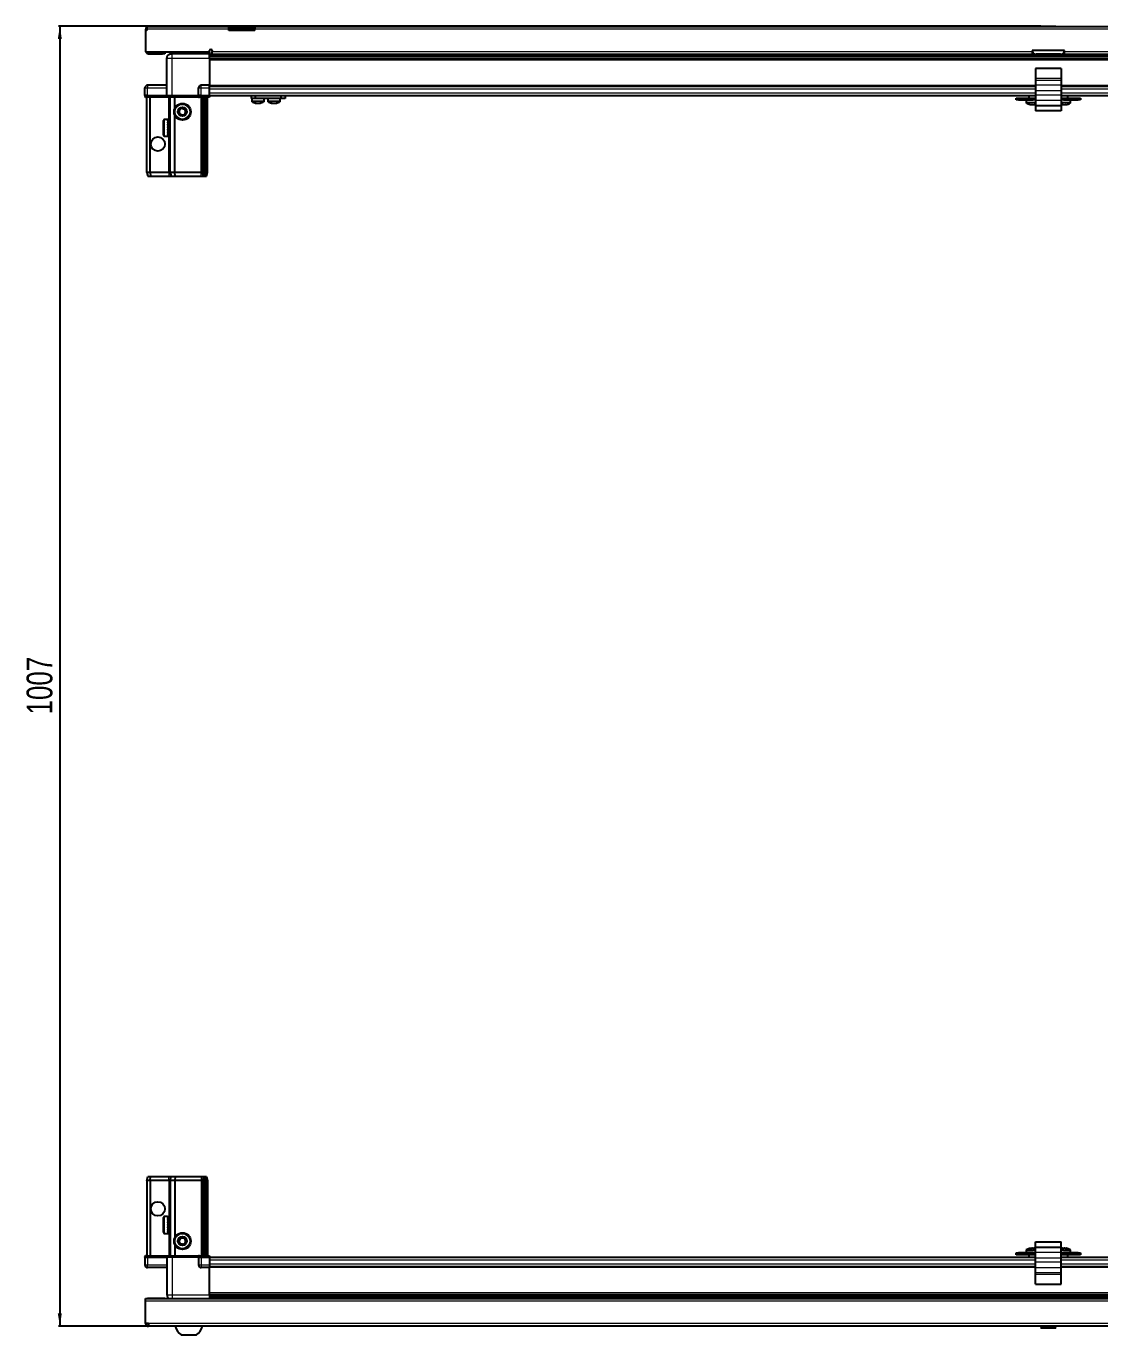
# Model space of a CAD drawing. Header units: millimetres. Extents: x 1219 to 5599, y -644 to 1917.
# Drawn here: x 1283 to 2115, y -644 to 369 of the extents above; entities that cross this region are included whole.
import ezdxf

# ---------------------------------------------------------------- set-up
doc = ezdxf.new("R2010")
doc.units = ezdxf.units.MM
doc.layers.add('FORMAT', color=7, linetype='Continuous')
doc.styles.add('SLDTEXTSTYLE0', font='TXT', dxfattribs={"width": 0.75})
doc.dimstyles.new('SLDDIMSTYLE0', dxfattribs={"dimtxt": 20, "dimasz": 10, "dimexe": 0, "dimexo": 0.0625, "dimgap": 5, "dimtad": 2, "dimdec": 1, "dimrnd": 1e-09, "dimzin": 12, "dimdsep": 46, "dimtxsty": 'SLDTEXTSTYLE0', "dimsah": 1, "dimcen": 0.09, "dimadec": 0, "dimazin": 3, "dimtfac": 1, "dimtofl": 0, "dimtmove": 0, "dimatfit": 3, "dimfxl": 0, "dimfrac": 2, "dimtolj": 1, "dimtzin": 12, "dimarcsym": 0})

# ---------------------------------------------------------------- blocks, each defined once
blk = doc.blocks.new('_D_10')
at = {"layer": 'FORMAT'}
for p, q in [((2068.9, 369.4), (1307.7, 369.4)), ((1308.7, 369.4), (1308.7, -637.6)), ((1377.2, -637.6), (1307.7, -637.6))]:
    blk.add_line(p, q, dxfattribs=at)
for points in [[(1308.7, 369.4), (1307.1, 359.4), (1310.2, 359.4)], [(1308.7, -637.6), (1310.2, -627.6), (1307.1, -627.6)]]:
    blk.add_solid(points, dxfattribs=at)
at = {"layer": 'FORMAT', "insert": (1282.9, -163.7), "char_height": 20, "attachment_point": 1, "rotation": 90, "style": 'SLDTEXTSTYLE0'}
blk.add_mtext('1007', dxfattribs=at)

msp = doc.modelspace()

# ---------------------------------------------------------------- linework, layer by layer
at = {"color": 7, "linetype": 'Continuous', "lineweight": 25}
for p, q in [((1376.16, 366.96), (1375.16, 366.96)), ((1375.16, 366.96), (1375.16, 366.06)), ((1375.16, 366.06), (1375.16, 349.56)), ((1376.16, 366.06), (1375.16, 366.06)), ((1376.16, 366.96), (1376.16, 366.06)), ((1376.76, 369.06), (1439.66, 369.06)), ((1400.02, 369.36), (1400.02, 369.06)), ((1400.02, 369.36), (1411.59, 369.36)), ((1411.59, 369.06), (1411.59, 369.36)), ((1439.66, 366.96), (1439.66, 369.06)), ((1439.66, 369.06), (1449.66, 369.06)), ((1449.66, 367.56), (1439.66, 367.56)), ((1439.66, 366.06), (1439.66, 366.96)), ((1459.66, 366.06), (1439.66, 366.06)), ((1449.66, 369.06), (1459.66, 369.06)), ((1459.66, 367.56), (1449.66, 367.56)), ((1459.66, 369.06), (1459.66, 366.96)), ((1459.66, 369.06), (2689.66, 369.06)), ((1459.66, 366.06), (1459.66, 366.96)), ((2068.87, 369.36), (2068.87, 369.06)), ((2068.87, 369.36), (2080.44, 369.36)), ((2080.44, 369.06), (2080.44, 369.36)), ((1375.16, 349.56), (1424.66, 349.56)), ((1377.26, 348.06), (1388.16, 348.06)), ((1390.16, 348.06), (1388.16, 348.06)), ((1390.16, 349.56), (1390.16, 348.06)), ((1395.41, 349.56), (1395.41, 348.06)), ((1424.66, 348.06), (1395.66, 348.06)), ((1421.91, 348.06), (1421.91, 349.56)), ((1424.66, 349.56), (1424.66, 350.41)), ((1424.66, 349.56), (1424.66, 348.06)), ((1424.66, 347.41), (1448.53, 347.41)), ((2724.66, 345.61), (1424.66, 345.61)), ((2724.66, 345.58), (1424.66, 345.58)), ((1426.66, 350.41), (1426.66, 349.66)), ((1426.66, 347.56), (1426.66, 349.66)), ((1426.66, 347.56), (2062.16, 347.56)), ((1443.16, 347.56), (1443.16, 347.41)), ((1443.32, 347.56), (1443.32, 347.41)), ((1443.53, 347.56), (1443.53, 347.41)), ((1444.08, 347.56), (1444.08, 347.41)), ((1444.49, 347.56), (1444.49, 347.41)), ((1445.38, 347.56), (1445.38, 347.41)), ((1445.96, 347.56), (1445.96, 347.41)), ((1447.1, 347.56), (1447.1, 347.41)), ((1447.8, 347.56), (1447.8, 347.41)), ((1448.53, 347.41), (1449.07, 347.41)), ((1449.07, 347.56), (1449.07, 347.41)), ((1449.07, 347.41), (1449.08, 347.41)), ((1449.08, 347.41), (1449.81, 347.41)), ((1449.26, 347.56), (1449.26, 347.41)), ((1449.76, 347.56), (1449.76, 347.41)), ((1449.81, 347.56), (1449.81, 347.41)), ((1449.81, 347.41), (1450.78, 347.41)), ((1449.81, 347.41), (1449.81, 347.41)), ((1450.78, 347.41), (2698.53, 347.41)), ((1451.1, 347.56), (1451.1, 347.41)), ((1451.12, 347.56), (1451.12, 347.41)), ((1451.81, 347.56), (1451.81, 347.41)), ((1452.99, 347.56), (1452.99, 347.41)), ((1453.6, 347.56), (1453.6, 347.41)), ((1454.55, 347.56), (1454.55, 347.41)), ((1455.01, 347.56), (1455.01, 347.41)), ((1455.63, 347.56), (1455.63, 347.41)), ((1455.89, 347.56), (1455.89, 347.41)), ((1456.13, 347.56), (1456.13, 347.41)), ((1456.16, 347.56), (1456.16, 347.41)), ((2087.16, 350.56), (2062.16, 350.56)), ((2062.16, 350.56), (2062.16, 349.66)), ((2062.16, 349.66), (2062.16, 347.56)), ((2084.16, 347.56), (2065.16, 347.56)), ((2087.16, 349.66), (2087.16, 350.56)), ((2087.16, 347.56), (2087.16, 349.66)), ((2087.16, 347.56), (2722.66, 347.56)), ((1391.66, 315.56), (1391.66, 344.56)), ((1424.66, 344.56), (1424.66, 323.56)), ((2084.66, 336.51), (2064.66, 336.51)), ((2064.66, 336.51), (2064.66, 328.78)), ((2084.66, 336.51), (2084.66, 328.78)), ((2064.66, 328.78), (2064.66, 327.34)), ((2064.66, 327.34), (2064.66, 323.57)), ((2084.66, 328.78), (2084.66, 327.34)), ((2084.66, 327.34), (2084.66, 323.57)), ((1374.66, 315.56), (1374.66, 321.56)), ((1374.66, 315.56), (1374.66, 315.22)), ((1374.66, 315.56), (1374.66, 315.56)), ((1374.66, 315.56), (1374.66, 315.22)), ((1376.66, 315.56), (1374.66, 315.56)), ((1374.66, 315.22), (1375.16, 314.36)), ((1374.66, 315.22), (1375.16, 314.36)), ((1375.16, 314.36), (1376.66, 314.36)), ((1376.16, 256.06), (1376.16, 314.36)), ((1391.66, 323.56), (1376.66, 323.56)), ((1376.66, 315.56), (1391.46, 315.56)), ((1391.46, 314.36), (1376.66, 314.36)), ((1378.66, 256.06), (1378.66, 314.36)), ((1391.46, 315.56), (1391.66, 315.56)), ((1391.66, 314.36), (1391.46, 314.36)), ((1391.66, 315.56), (1391.66, 314.36)), ((1391.66, 315.56), (1395.66, 315.56)), ((1395.66, 314.36), (1391.66, 314.36)), ((1394.16, 256.06), (1394.16, 314.36)), ((1395.66, 315.56), (1415.96, 315.56)), ((1415.96, 314.36), (1395.66, 314.36)), ((1397.66, 305.56), (1397.66, 314.36)), ((1415.96, 315.56), (1416.16, 315.56)), ((1416.16, 314.36), (1415.96, 314.36)), ((1416.16, 315.56), (1416.16, 321.56)), ((1416.16, 315.56), (1416.16, 314.36)), ((1418.16, 315.56), (1416.16, 315.56)), ((1416.16, 315.56), (1418.16, 315.56)), ((1416.16, 314.36), (1416.83, 314.36)), ((1424.66, 314.36), (1416.83, 314.36)), ((1424.66, 323.56), (1418.16, 323.56)), ((1418.16, 315.56), (1424.66, 315.56)), ((1418.16, 315.22), (1424.66, 315.22)), ((1419.16, 256.06), (1419.16, 314.36)), ((1420.16, 256.06), (1420.16, 314.36)), ((1421.66, 256.06), (1421.66, 314.36)), ((1423.16, 256.06), (1423.16, 314.36)), ((1424.66, 321.56), (1424.66, 323.56)), ((1424.66, 322.91), (2064.66, 322.91)), ((1424.66, 315.56), (1424.66, 321.56)), ((1424.66, 315.71), (2064.66, 315.71)), ((1424.66, 315.56), (1424.66, 315.22)), ((1424.66, 315.22), (1424.66, 314.36)), ((1457.11, 313.21), (1457.11, 315.71)), ((1460.11, 315.71), (1460.11, 313.21)), ((1480.31, 313.21), (1480.31, 315.71)), ((1483.31, 315.71), (1483.31, 313.21)), ((2059.66, 315.71), (2059.66, 313.71)), ((2064.66, 323.57), (2064.66, 319.24)), ((2064.66, 319.24), (2064.66, 316.01)), ((2064.66, 316.01), (2064.66, 311.69)), ((2084.66, 323.57), (2084.66, 319.24)), ((2084.66, 322.91), (2724.66, 322.91)), ((2084.66, 319.24), (2084.66, 316.01)), ((2084.66, 316.01), (2084.66, 311.69)), ((2084.66, 315.71), (2724.66, 315.71)), ((2089.66, 313.71), (2089.66, 315.71)), ((1460.11, 313.21), (1457.11, 313.21)), ((1457.46, 313.21), (1457.46, 311.3)), ((1480.31, 313.21), (1460.11, 313.21)), ((1466.96, 311.3), (1466.96, 313.21)), ((1469.91, 313.21), (1469.91, 311.3)), ((1469.96, 313.21), (1469.96, 311.3)), ((1479.46, 311.3), (1479.46, 313.21)), ((1483.31, 313.21), (1480.31, 313.21)), ((2049.66, 312.21), (2049.66, 313.71)), ((2049.66, 313.71), (2051.66, 313.71)), ((2051.66, 312.21), (2049.66, 312.21)), ((2051.66, 313.71), (2051.66, 312.21)), ((2051.66, 313.71), (2062.91, 313.71)), ((2051.66, 312.21), (2062.91, 312.21)), ((2057.41, 312.21), (2057.41, 310.3)), ((2062.91, 312.21), (2062.91, 313.71)), ((2062.91, 313.71), (2064.66, 313.71)), ((2064.66, 312.21), (2062.91, 312.21)), ((2064.66, 311.69), (2064.66, 307.71)), ((2084.66, 307.71), (2064.66, 307.71)), ((2064.66, 307.71), (2064.66, 303.71)), ((2084.66, 313.71), (2086.41, 313.71)), ((2086.41, 312.21), (2084.66, 312.21)), ((2084.66, 311.69), (2084.66, 307.71)), ((2084.66, 308.91), (2084.91, 308.83)), ((2084.66, 307.71), (2084.66, 303.71)), ((2086.41, 313.71), (2086.41, 312.21)), ((2086.41, 313.71), (2097.66, 313.71)), ((2086.41, 312.21), (2097.66, 312.21)), ((2091.91, 310.3), (2091.91, 312.21)), ((2097.66, 312.21), (2097.66, 313.71)), ((2097.66, 313.71), (2099.66, 313.71)), ((2099.66, 312.21), (2097.66, 312.21)), ((2099.66, 313.71), (2099.66, 312.21)), ((1388.96, 284.86), (1388.96, 296.26)), ((1392.66, 297.06), (1389.76, 297.06)), ((1392.16, 296.96), (1392.66, 296.96)), ((1392.16, 296.96), (1392.16, 296.8)), ((1392.16, 296.8), (1392.66, 296.8)), ((1392.16, 296.31), (1392.66, 296.31)), ((1392.16, 296.31), (1392.16, 295.93)), ((1392.16, 295.93), (1392.66, 295.93)), ((1392.16, 295.09), (1392.66, 295.09)), ((1392.16, 295.09), (1392.16, 294.53)), ((1392.16, 294.53), (1392.66, 294.53)), ((1392.66, 296.96), (1392.66, 297.06)), ((1392.66, 296.8), (1392.66, 296.96)), ((1392.66, 296.31), (1392.66, 296.8)), ((1392.66, 295.93), (1392.66, 296.31)), ((1392.66, 295.09), (1392.66, 295.93)), ((1392.66, 294.53), (1392.66, 295.09)), ((1392.76, 294.96), (1392.66, 294.96)), ((1392.66, 293.43), (1392.66, 294.53)), ((1392.76, 293.44), (1392.76, 294.96)), ((1393.64, 293.86), (1393.16, 294.56)), ((1393.16, 286.56), (1393.16, 294.56)), ((1394.12, 294.56), (1393.64, 293.86)), ((1394.16, 294.56), (1394.12, 294.56)), ((1394.12, 286.56), (1394.12, 294.56)), ((1397.66, 256.06), (1397.66, 300.56)), ((2084.66, 303.71), (2064.66, 303.71)), ((1389.76, 284.06), (1392.66, 284.06)), ((1392.16, 293.43), (1392.66, 293.43)), ((1392.16, 293.43), (1392.16, 292.75)), ((1392.16, 292.75), (1392.66, 292.75)), ((1392.16, 291.49), (1392.66, 291.49)), ((1392.16, 291.49), (1392.16, 290.75)), ((1392.16, 291.19), (1392.66, 291.19)), ((1392.16, 290.75), (1392.66, 290.75)), ((1392.16, 289.46), (1392.66, 289.46)), ((1392.16, 289.46), (1392.16, 288.74)), ((1392.16, 289.32), (1392.66, 289.32)), ((1392.16, 288.74), (1392.66, 288.74)), ((1392.16, 287.53), (1392.66, 287.53)), ((1392.16, 287.53), (1392.16, 286.9)), ((1392.16, 286.9), (1392.66, 286.9)), ((1392.16, 285.9), (1392.66, 285.9)), ((1392.16, 285.9), (1392.16, 285.42)), ((1392.16, 285.42), (1392.66, 285.42)), ((1392.16, 284.73), (1392.66, 284.73)), ((1392.16, 284.73), (1392.16, 284.44)), ((1392.16, 284.44), (1392.66, 284.44)), ((1392.16, 284.12), (1392.66, 284.12)), ((1392.16, 284.12), (1392.16, 284.06)), ((1392.16, 284.06), (1392.66, 284.06)), ((1392.66, 292.75), (1392.66, 293.43)), ((1392.66, 291.49), (1392.66, 292.75)), ((1392.66, 291.19), (1392.66, 291.49)), ((1392.66, 289.46), (1392.66, 290.75)), ((1392.66, 288.74), (1392.66, 289.32)), ((1392.66, 287.53), (1392.66, 288.74)), ((1392.66, 286.9), (1392.66, 287.53)), ((1392.66, 285.9), (1392.66, 286.9)), ((1392.66, 286.16), (1392.76, 286.16)), ((1392.66, 285.42), (1392.66, 285.9)), ((1392.66, 284.73), (1392.66, 285.42)), ((1392.66, 284.44), (1392.66, 284.73)), ((1392.66, 284.12), (1392.66, 284.44)), ((1392.66, 284.06), (1392.66, 284.12)), ((1392.66, 284.06), (1392.66, 284.06)), ((1392.76, 286.16), (1392.76, 293.44)), ((1393.16, 286.56), (1393.64, 287.25)), ((1393.64, 287.25), (1393.64, 293.86)), ((1393.64, 287.25), (1394.12, 286.56)), ((1394.12, 286.56), (1394.16, 286.56)), ((1376.16, 256.06), (1376.96, 253.06)), ((1378.66, 256.06), (1376.16, 256.06)), ((1378.66, 256.06), (1378.81, 253.06)), ((1393.16, 256.06), (1378.66, 256.06)), ((1394.16, 256.06), (1393.16, 256.06)), ((1397.66, 256.06), (1394.16, 256.06)), ((1394.16, 256.06), (1394.96, 253.06)), ((1418.16, 256.06), (1397.66, 256.06)), ((1397.99, 253.06), (1397.66, 256.06)), ((1419.16, 256.06), (1418.16, 256.06)), ((1420.16, 256.06), (1419.16, 256.06)), ((1419.96, 253.06), (1419.16, 256.06)), ((1421.66, 256.06), (1420.16, 256.06)), ((1420.7, 253.06), (1420.16, 256.06)), ((1421.2, 253.06), (1421.66, 256.06)), ((1423.16, 256.06), (1421.66, 256.06)), ((1422.35, 253.06), (1423.16, 256.06)), ((1376.96, 253.06), (1378.81, 253.06)), ((1378.81, 253.06), (1393.16, 253.06)), ((1393.16, 253.06), (1394.96, 253.06)), ((1394.96, 253.06), (1397.99, 253.06)), ((1397.99, 253.06), (1418.16, 253.06)), ((1418.16, 253.06), (1419.96, 253.06)), ((1419.96, 253.06), (1420.7, 253.06)), ((1420.7, 253.06), (1421.2, 253.06)), ((1421.2, 253.06), (1422.35, 253.06)), ((1376.16, -524.64), (1376.96, -521.64)), ((1376.16, -524.64), (1376.16, -582.94)), ((1378.66, -524.64), (1376.16, -524.64)), ((1376.96, -521.64), (1378.81, -521.64)), ((1378.66, -524.64), (1378.81, -521.64)), ((1378.66, -524.64), (1378.66, -582.94)), ((1393.16, -524.64), (1378.66, -524.64)), ((1378.81, -521.64), (1393.16, -521.64)), ((1393.16, -521.64), (1394.96, -521.64)), ((1394.16, -524.64), (1393.16, -524.64)), ((1394.16, -524.64), (1394.96, -521.64)), ((1394.16, -524.64), (1394.16, -582.94)), ((1397.66, -524.64), (1394.16, -524.64)), ((1394.96, -521.64), (1397.99, -521.64)), ((1397.99, -521.64), (1397.66, -524.64)), ((1397.66, -524.64), (1397.66, -569.14)), ((1418.16, -524.64), (1397.66, -524.64)), ((1397.99, -521.64), (1418.16, -521.64)), ((1418.16, -521.64), (1419.96, -521.64)), ((1419.16, -524.64), (1418.16, -524.64)), ((1419.96, -521.64), (1419.16, -524.64)), ((1419.16, -524.64), (1419.16, -582.94)), ((1420.16, -524.64), (1419.16, -524.64)), ((1419.96, -521.64), (1420.7, -521.64)), ((1420.7, -521.64), (1420.16, -524.64)), ((1420.16, -524.64), (1420.16, -582.94)), ((1421.66, -524.64), (1420.16, -524.64)), ((1420.7, -521.64), (1421.2, -521.64)), ((1421.2, -521.64), (1422.35, -521.64)), ((1421.2, -521.64), (1421.66, -524.64)), ((1421.66, -524.64), (1421.66, -582.94)), ((1423.16, -524.64), (1421.66, -524.64)), ((1422.35, -521.64), (1423.16, -524.64)), ((1423.16, -524.64), (1423.16, -582.94)), ((1388.96, -564.84), (1388.96, -553.44)), ((1392.16, -552.64), (1389.76, -552.64)), ((1392.16, -552.64), (1392.16, -552.65)), ((1392.16, -552.65), (1392.66, -552.65)), ((1392.16, -552.84), (1392.66, -552.84)), ((1392.16, -552.84), (1392.16, -553.06)), ((1392.16, -553.06), (1392.66, -553.06)), ((1392.16, -553.63), (1392.66, -553.63)), ((1392.16, -553.63), (1392.16, -554.06)), ((1392.16, -554.06), (1392.66, -554.06)), ((1392.16, -554.97), (1392.66, -554.97)), ((1392.16, -554.97), (1392.16, -555.56)), ((1392.16, -555.56), (1392.66, -555.56)), ((1392.16, -556.71), (1392.66, -556.71)), ((1392.16, -556.71), (1392.16, -557.41)), ((1392.16, -557.41), (1392.66, -557.41)), ((1392.66, -552.84), (1392.66, -552.65)), ((1392.66, -553.06), (1392.66, -552.84)), ((1392.66, -553.63), (1392.66, -553.06)), ((1392.66, -554.06), (1392.66, -553.63)), ((1392.66, -554.97), (1392.66, -554.06)), ((1392.76, -554.74), (1392.66, -554.74)), ((1392.66, -555.56), (1392.66, -554.97)), ((1392.66, -556.71), (1392.66, -555.56)), ((1392.66, -557.41), (1392.66, -556.71)), ((1392.66, -558.69), (1392.66, -557.41)), ((1392.76, -563.54), (1392.76, -554.74)), ((1393.64, -555.84), (1393.16, -555.14)), ((1393.16, -563.14), (1393.16, -555.14)), ((1394.12, -555.14), (1393.64, -555.84)), ((1393.64, -562.45), (1393.64, -555.84)), ((1394.16, -555.14), (1394.12, -555.14)), ((1394.12, -563.14), (1394.12, -555.14)), ((1389.76, -565.64), (1392.16, -565.64)), ((1392.16, -558.69), (1392.66, -558.69)), ((1392.16, -558.69), (1392.16, -559.43)), ((1392.16, -558.84), (1392.66, -558.84)), ((1392.16, -559.34), (1392.66, -559.34)), ((1392.16, -559.43), (1392.66, -559.43)), ((1392.16, -560.72), (1392.66, -560.72)), ((1392.16, -560.72), (1392.16, -561.42)), ((1392.16, -561.42), (1392.66, -561.42)), ((1392.16, -562.59), (1392.66, -562.59)), ((1392.16, -562.59), (1392.16, -563.19)), ((1392.16, -563.19), (1392.66, -563.19)), ((1392.16, -564.12), (1392.66, -564.12)), ((1392.16, -564.12), (1392.16, -564.57)), ((1392.16, -564.57), (1392.66, -564.57)), ((1392.16, -565.17), (1392.66, -565.17)), ((1392.16, -565.17), (1392.16, -565.41)), ((1392.16, -565.41), (1392.66, -565.41)), ((1392.16, -565.63), (1392.66, -565.63)), ((1392.16, -565.63), (1392.16, -565.64)), ((1392.16, -565.64), (1392.66, -565.64)), ((1392.66, -558.84), (1392.66, -558.69)), ((1392.66, -559.43), (1392.66, -559.34)), ((1392.66, -560.72), (1392.66, -559.43)), ((1392.66, -561.42), (1392.66, -560.72)), ((1392.66, -562.59), (1392.66, -561.42)), ((1392.66, -563.19), (1392.66, -562.59)), ((1392.66, -564.12), (1392.66, -563.19)), ((1392.66, -563.54), (1392.76, -563.54)), ((1392.66, -564.57), (1392.66, -564.12)), ((1392.66, -565.17), (1392.66, -564.57)), ((1392.66, -565.41), (1392.66, -565.17)), ((1392.66, -565.63), (1392.66, -565.41)), ((1392.66, -565.64), (1392.66, -565.63)), ((1393.16, -563.14), (1393.64, -562.45)), ((1393.64, -562.45), (1394.12, -563.14)), ((1394.12, -563.14), (1394.16, -563.14)), ((1397.66, -574.14), (1397.66, -582.94)), ((2063.33, -577.31), (2063.33, -577.31)), ((2064.66, -572.29), (2084.66, -572.29)), ((2064.66, -576.29), (2064.66, -572.29)), ((2064.66, -576.29), (2084.66, -576.29)), ((2064.66, -580.28), (2064.66, -576.29)), ((2084.66, -576.29), (2084.66, -572.29)), ((2084.66, -580.28), (2084.66, -576.29)), ((2088.33, -577.31), (2088.33, -577.31)), ((1375.16, -582.94), (1374.66, -583.81)), ((1374.66, -584.14), (1374.66, -583.81)), ((1374.66, -584.14), (1376.66, -584.14)), ((1374.66, -584.14), (1374.66, -590.14)), ((1376.66, -582.94), (1375.16, -582.94)), ((1376.66, -582.94), (1391.46, -582.94)), ((1391.46, -584.14), (1376.66, -584.14)), ((1376.66, -584.14), (1391.46, -584.14)), ((1391.46, -582.94), (1391.66, -582.94)), ((1391.66, -584.14), (1391.46, -584.14)), ((1391.66, -584.14), (1391.66, -582.94)), ((1391.66, -582.94), (1395.66, -582.94)), ((1395.66, -584.14), (1391.66, -584.14)), ((1391.66, -584.14), (1391.66, -613.14)), ((1395.66, -582.94), (1415.96, -582.94)), ((1415.96, -584.14), (1395.66, -584.14)), ((1415.96, -582.94), (1416.16, -582.94)), ((1416.16, -584.14), (1415.96, -584.14)), ((1416.16, -584.14), (1416.16, -582.94)), ((1416.83, -582.94), (1416.16, -582.94)), ((1416.16, -584.14), (1418.16, -584.14)), ((1416.16, -584.14), (1416.16, -590.14)), ((1416.83, -582.94), (1424.66, -582.94)), ((1424.66, -583.81), (1418.16, -583.81)), ((1424.66, -584.14), (1418.16, -584.14)), ((1418.16, -584.14), (1424.66, -584.14)), ((1424.66, -582.94), (1424.66, -583.81)), ((1424.66, -583.81), (1424.66, -583.81)), ((1424.66, -584.14), (1424.66, -583.81)), ((1424.66, -584.14), (1424.66, -584.14)), ((1424.66, -584.14), (1424.66, -590.14)), ((2064.66, -584.29), (1424.66, -584.29)), ((2049.66, -582.29), (2049.66, -580.79)), ((2049.66, -580.79), (2051.66, -580.79)), ((2051.66, -582.29), (2049.66, -582.29)), ((2051.66, -580.79), (2051.66, -582.29)), ((2062.91, -580.79), (2051.66, -580.79)), ((2062.91, -582.29), (2051.66, -582.29)), ((2057.41, -578.89), (2057.41, -580.79)), ((2059.66, -582.29), (2059.66, -584.29)), ((2062.91, -582.29), (2062.91, -580.79)), ((2062.91, -580.79), (2064.66, -580.79)), ((2064.66, -582.29), (2062.91, -582.29)), ((2064.66, -584.6), (2064.66, -580.28)), ((2064.66, -587.83), (2064.66, -584.6)), ((2064.66, -592.15), (2064.66, -587.83)), ((2084.66, -584.6), (2084.66, -580.28)), ((2084.66, -580.79), (2086.41, -580.79)), ((2086.41, -582.29), (2084.66, -582.29)), ((2724.66, -584.29), (2084.66, -584.29)), ((2084.66, -587.83), (2084.66, -584.6)), ((2084.66, -592.15), (2084.66, -587.83)), ((2086.41, -580.79), (2086.41, -582.29)), ((2097.66, -580.79), (2086.41, -580.79)), ((2097.66, -582.29), (2086.41, -582.29)), ((2089.66, -584.29), (2089.66, -582.29)), ((2091.91, -580.79), (2091.91, -578.89)), ((2097.66, -582.29), (2097.66, -580.79)), ((2097.66, -580.79), (2099.66, -580.79)), ((2099.66, -582.29), (2097.66, -582.29)), ((2099.66, -580.79), (2099.66, -582.29)), ((1391.66, -592.14), (1376.66, -592.14)), ((1424.66, -592.14), (1418.16, -592.14)), ((1424.66, -590.14), (1424.66, -592.14)), ((2064.66, -591.49), (1424.66, -591.49)), ((1424.66, -613.14), (1424.66, -592.14)), ((2064.66, -595.93), (2064.66, -592.15)), ((2064.66, -597.37), (2064.66, -595.93)), ((2064.66, -605.09), (2064.66, -597.37)), ((2724.66, -591.49), (2084.66, -591.49)), ((2084.66, -595.93), (2084.66, -592.15)), ((2084.66, -597.37), (2084.66, -595.93)), ((2084.66, -605.09), (2084.66, -597.37)), ((2064.66, -605.09), (2084.66, -605.09)), ((1375.16, -616.14), (2774.16, -616.14)), ((1375.16, -618.24), (1375.16, -616.14)), ((1375.16, -635.54), (1375.16, -618.24)), ((1390.16, -616.04), (1377.26, -616.04)), ((1390.16, -616.04), (1390.16, -616.14)), ((1424.66, -614.17), (2724.66, -614.17)), ((1424.66, -614.2), (2724.66, -614.2)), ((1448.53, -615.99), (1424.66, -615.99)), ((1443.16, -616.14), (1443.16, -615.99)), ((1443.2, -616.14), (1443.2, -615.99)), ((1443.47, -616.14), (1443.47, -615.99)), ((1443.73, -616.14), (1443.73, -615.99)), ((1444.38, -616.14), (1444.38, -615.99)), ((1444.84, -616.14), (1444.84, -615.99)), ((1445.81, -616.14), (1445.81, -615.99)), ((1446.43, -616.14), (1446.43, -615.99)), ((1447.62, -616.14), (1447.62, -615.99)), ((1448.28, -616.14), (1448.28, -615.99)), ((1448.33, -616.14), (1448.33, -615.99)), ((1449.62, -615.99), (1448.53, -615.99)), ((1450.35, -615.99), (1449.62, -615.99)), ((1449.62, -616.14), (1449.62, -615.99)), ((1449.62, -615.99), (1449.62, -615.99)), ((1449.63, -616.14), (1449.63, -615.99)), ((1450.13, -616.14), (1450.13, -615.99)), ((1450.36, -615.99), (1450.35, -615.99)), ((1450.36, -616.14), (1450.36, -615.99)), ((1450.78, -615.99), (1450.36, -615.99)), ((2698.53, -615.99), (1450.78, -615.99)), ((1451.63, -616.14), (1451.63, -615.99)), ((1452.32, -616.14), (1452.32, -615.99)), ((1453.45, -616.14), (1453.45, -615.99)), ((1454.02, -616.14), (1454.02, -615.99)), ((1454.9, -616.14), (1454.9, -615.99)), ((1455.3, -616.14), (1455.3, -615.99)), ((1455.83, -616.14), (1455.83, -615.99)), ((1456.02, -616.14), (1456.02, -615.99)), ((1456.16, -616.14), (1456.16, -615.99)), ((1377.26, -635.54), (1375.16, -635.54)), ((1377.26, -635.54), (1377.26, -637.64)), ((2772.06, -637.64), (1377.26, -637.64)), ((2069.86, -637.64), (2068.87, -638.63)), ((2080.44, -638.63), (2079.46, -637.64)), ((1402.66, -644.24), (1414.66, -644.24)), ((2068.87, -638.63), (2068.87, -639.14)), ((2080.44, -638.63), (2068.87, -638.63)), ((2080.44, -639.14), (2068.87, -639.14)), ((2080.44, -639.14), (2080.44, -638.63))]:
    msp.add_line(p, q, dxfattribs=at)
at = {"color": 8, "linetype": 'Continuous', "lineweight": 18}
for p, q in [((1439.66, 366.96), (1376.16, 366.96)), ((1449.66, 367.56), (1449.66, 369.06)), ((2689.66, 366.96), (1459.66, 366.96)), ((1377.26, 349.56), (1377.26, 348.06)), ((1388.16, 348.06), (1388.16, 349.56)), ((1424.66, 348.06), (1426.66, 348.06)), ((2724.66, 346.82), (1424.66, 346.82)), ((1426.66, 349.66), (2062.16, 349.66)), ((2062.16, 348.06), (2063.5, 348.06)), ((2085.82, 348.06), (2087.16, 348.06)), ((2087.16, 349.66), (2722.66, 349.66)), ((1395.66, 344.56), (1424.66, 344.56)), ((1395.66, 315.56), (1395.66, 344.56)), ((1424.66, 344.37), (2724.66, 344.37)), ((2724.66, 342.96), (1424.66, 342.96)), ((2084.66, 328.78), (2064.66, 328.78)), ((2084.66, 327.34), (2064.66, 327.34)), ((1374.66, 321.56), (1376.66, 321.56)), ((1376.66, 323.56), (1376.66, 321.56)), ((1376.66, 321.56), (1391.66, 321.56)), ((1376.66, 315.56), (1376.66, 321.56)), ((1376.66, 315.56), (1376.66, 314.36)), ((1391.46, 314.36), (1391.46, 315.56)), ((1393.16, 294.56), (1393.16, 314.36)), ((1395.66, 315.56), (1395.66, 314.36)), ((1415.96, 314.36), (1415.96, 315.56)), ((1416.16, 321.56), (1418.16, 321.56)), ((1418.16, 321.56), (1418.16, 323.56)), ((1418.16, 315.56), (1418.16, 321.56)), ((1418.16, 321.56), (1424.66, 321.56)), ((1418.16, 315.56), (1418.16, 315.22)), ((1418.16, 256.06), (1418.16, 314.36)), ((1424.66, 323.56), (2064.66, 323.56)), ((1424.66, 320.91), (2064.66, 320.91)), ((1424.66, 317.71), (2064.66, 317.71)), ((2084.66, 323.57), (2064.66, 323.57)), ((2084.66, 319.24), (2064.66, 319.24)), ((2084.66, 316.01), (2064.66, 316.01)), ((2084.66, 323.56), (2724.66, 323.56)), ((2084.66, 320.91), (2724.66, 320.91)), ((2084.66, 317.71), (2724.66, 317.71)), ((1466.96, 311.3), (1457.46, 311.3)), ((1466.76, 310.93), (1457.65, 310.93)), ((1469.96, 311.3), (1469.91, 311.3)), ((1479.46, 311.3), (1469.96, 311.3)), ((1470.15, 310.93), (1470.1, 310.93)), ((1479.26, 310.93), (1470.15, 310.93)), ((2064.66, 310.3), (2057.41, 310.3)), ((2064.66, 309.93), (2057.6, 309.93)), ((2084.66, 311.69), (2064.66, 311.69)), ((2091.91, 310.3), (2084.66, 310.3)), ((2091.71, 309.93), (2084.66, 309.93)), ((1389.76, 284.06), (1389.76, 297.06)), ((1393.16, 256.06), (1393.16, 286.56)), ((1393.16, 256.06), (1393.16, 253.06)), ((1418.16, 253.06), (1418.16, 256.06)), ((1393.16, -524.64), (1393.16, -521.64)), ((1393.16, -524.64), (1393.16, -555.14)), ((1418.16, -521.64), (1418.16, -524.64)), ((1418.16, -524.64), (1418.16, -582.94)), ((1389.76, -565.64), (1389.76, -552.64)), ((1393.16, -563.14), (1393.16, -582.94)), ((1376.66, -584.14), (1376.66, -582.94)), ((1376.66, -584.14), (1376.66, -590.14)), ((1391.46, -584.14), (1391.46, -582.94)), ((1395.66, -584.14), (1395.66, -582.94)), ((1395.66, -584.14), (1395.66, -613.14)), ((1415.96, -584.14), (1415.96, -582.94)), ((1418.16, -584.14), (1418.16, -583.81)), ((1418.16, -584.14), (1418.16, -590.14)), ((1424.66, -584.14), (1424.66, -583.81)), ((2064.66, -586.29), (1424.66, -586.29)), ((2057.41, -578.89), (2062.16, -578.89)), ((2057.6, -578.52), (2062.16, -578.52)), ((2062.16, -578.52), (2064.66, -578.52)), ((2062.16, -578.89), (2064.66, -578.89)), ((2064.66, -580.28), (2084.66, -580.28)), ((2064.66, -584.6), (2084.66, -584.6)), ((2064.66, -587.83), (2084.66, -587.83)), ((2084.66, -578.52), (2087.16, -578.52)), ((2084.66, -578.89), (2087.16, -578.89)), ((2724.66, -586.29), (2084.66, -586.29)), ((2087.16, -578.52), (2091.71, -578.52)), ((2087.16, -578.89), (2091.91, -578.89)), ((1374.66, -590.14), (1376.66, -590.14)), ((1376.66, -590.14), (1391.66, -590.14)), ((1376.66, -592.14), (1376.66, -590.14)), ((1416.16, -590.14), (1418.16, -590.14)), ((1418.16, -590.14), (1424.66, -590.14)), ((1418.16, -590.14), (1418.16, -592.14)), ((2064.66, -589.49), (1424.66, -589.49)), ((2064.66, -592.14), (1424.66, -592.14)), ((2064.66, -592.15), (2084.66, -592.15)), ((2064.66, -595.93), (2084.66, -595.93)), ((2064.66, -597.37), (2084.66, -597.37)), ((2724.66, -589.49), (2084.66, -589.49)), ((2724.66, -592.14), (2084.66, -592.14)), ((2774.16, -618.24), (1375.16, -618.24)), ((1377.26, -616.14), (1377.26, -616.04)), ((1395.66, -613.14), (1424.66, -613.14)), ((1424.66, -611.55), (2724.66, -611.55)), ((2724.66, -612.96), (1424.66, -612.96)), ((1424.66, -615.41), (2724.66, -615.41)), ((2772.06, -635.54), (1377.26, -635.54))]:
    msp.add_line(p, q, dxfattribs=at)
at = {"color": 7, "linetype": 'Continuous', "lineweight": 25, "flags": 128}
for points in [[(2064.66, -577.5), (2064.65, -577.49), (2064.33, -577.4)], [(2085.01, -577.39), (2084.69, -577.49), (2084.66, -577.5)], [(1377.26, -616.04), (1376.85, -616.09), (1376.62, -616.14)]]:
    msp.add_lwpolyline(points, dxfattribs=at)
at = {"color": 7, "linetype": 'Continuous', "lineweight": 25}
for centre, radius in [((1403.66, 303.06), 6.5), ((1403.66, 303.06), 3.46), ((1384.66, 278.06), 5.5), ((1384.66, -546.64), 5.5), ((1403.66, -571.64), 6.5), ((1403.66, -571.64), 3.46)]:
    msp.add_circle(centre, radius, dxfattribs=at)
at = {"color": 8, "linetype": 'Continuous', "lineweight": 18}
for centre in [(1403.66, 303.06), (1403.66, -571.64)]:
    msp.add_circle(centre, 5.7, dxfattribs=at)
at = {"color": 7, "linetype": 'Continuous', "lineweight": 25}
for centre, radius, start, end in [((1377.26, 350.16), 2.1, 196.60155, 270), ((1425.66, 350.41), 1, 0, 180), ((2065.16, 350.56), 3, 180, 270), ((2084.16, 350.56), 3, 270, 360), ((1376.66, 321.56), 2, 90, 180), ((1418.16, 321.56), 2, 90, 180), ((1403.66, 303.06), 2.5, 134.92207, 194.92207), ((1403.66, 303.06), 2.5, 74.92207, 134.92207), ((1403.66, 303.06), 2.5, 14.92207, 74.92207), ((1457.91, 311.3), 0.45, 180, 235.28209), ((1462.21, 317.51), 8, 235.28209, 258.9392), ((1462.21, 317.51), 8, 281.00757, 304.71791), ((1466.51, 311.3), 0.45, 304.71791, 0), ((1470.36, 311.3), 0.45, 180, 235.28209), ((1470.41, 311.3), 0.45, 180, 235.28209), ((1474.66, 317.51), 8, 235.28209, 255.8287), ((1474.71, 317.51), 8, 235.28209, 259.06255), ((1474.71, 317.51), 8, 280.87532, 304.71791), ((1479.01, 311.3), 0.45, 304.71791, 0), ((2057.86, 310.3), 0.45, 180, 235.28209), ((2062.16, 316.51), 8, 235.28209, 259.10263), ((2062.16, 316.51), 8, 280.79755, 288.20996), ((2087.16, 316.51), 8, 286.33055, 304.71791), ((2091.46, 310.3), 0.45, 304.71791, 0), ((1389.76, 296.26), 0.8, 90, 180), ((1393.16, 294.96), 0.4, 180, 270), ((1403.66, 303.06), 2.5, 194.92207, 254.92207), ((1403.66, 303.06), 2.5, 254.92207, 314.92207), ((1403.66, 303.06), 2.5, 314.92207, 14.92207), ((1389.76, 284.86), 0.8, 180, 270), ((1393.16, 286.16), 0.4, 90, 180), ((1389.76, -553.44), 0.8, 90, 180), ((1393.16, -554.74), 0.4, 180, 270), ((1389.76, -564.84), 0.8, 180, 270), ((1393.16, -563.54), 0.4, 90, 180), ((1403.66, -571.64), 2.5, 147.37605, 207.37605), ((1403.66, -571.64), 2.5, 207.37605, 267.37605), ((1403.66, -571.64), 2.5, 87.37605, 147.37605), ((1403.66, -571.64), 2.5, 267.37605, 327.37605), ((1403.66, -571.64), 2.5, 27.37605, 87.37605), ((1403.66, -571.64), 2.5, 327.37605, 27.37605), ((2062.16, -585.09), 8, 105.59831, 124.71791), ((2087.16, -585.09), 8, 55.28209, 74.20809), ((2057.86, -578.89), 0.45, 124.71791, 180), ((2091.46, -578.89), 0.45, 0, 55.28209), ((1376.66, -590.14), 2, 180, 270), ((1418.16, -590.14), 2, 180, 270), ((1377.26, -635.54), 2.1, 180, 270), ((1377.26, -635.54), 0.6, 180, 270), ((1409.68, -634.62), 11.91, 194.70035, 233.8734), ((1407.63, -634.62), 11.91, 306.1266, 345.29965)]:
    msp.add_arc(centre, radius, start, end, dxfattribs=at)
for centre, start_param, end_param in [((1418.16, 311.76), 0, 0.7227342), ((1418.16, -580.35), 2.4188584, 3.1415927)]:
    msp.add_ellipse(centre, major_axis=(0, 3.46), ratio=0.5773503, start_param=start_param, end_param=end_param, dxfattribs=at)
for points, knots in [([(1376.78, 368.97), (1376.69, 368.96), (1376.36, 368.91), (1375.87, 368.58), (1375.4, 368.03), (1375.18, 367.45), (1375.16, 367.08), (1375.16, 366.96)], [0, 0, 0, 0, 0.0979668, 0.3537447, 0.6095195, 0.8652942, 1, 1, 1, 1]), ([(1376.16, 366.96), (1376.2, 367.21), (1376.29, 367.7), (1376.43, 368.34), (1376.56, 368.81), (1376.67, 369.03), (1376.73, 369.05), (1376.76, 369.06)], [0, 0, 0, 0, 0.23025534, 0.4485219, 0.6667858, 0.88504963, 1, 1, 1, 1]), ([(1391.66, 344.56), (1391.7, 345), (1391.78, 345.67), (1392.21, 346.49), (1392.66, 347.05), (1393.22, 347.5), (1394.04, 347.94), (1394.72, 348.01), (1395.16, 348.06)], [0, 0, 0, 0, 0.2394568, 0.3683607, 0.5, 0.6316393, 0.7605432, 1, 1, 1, 1]), ([(1395.66, 348.06), (1395.59, 348.06), (1395.46, 348.06), (1395.3, 348.06), (1395.18, 348.06), (1395.16, 348.06), (1395.16, 348.06)], [0, 0, 0, 0, 0.2493943, 0.5003335, 0.7501667, 1, 1, 1, 1]), ([(1424.66, 344.56), (1424.66, 344.95), (1424.66, 345.74), (1424.66, 346.78), (1424.66, 347.58), (1424.66, 348), (1424.66, 348.04), (1424.66, 348.06)], [0, 0, 0, 0, 0.2146939, 0.4293877, 0.6440816, 0.8587754, 1, 1, 1, 1]), ([(1400.87, 303.81), (1401.24, 304.17), (1401.92, 304.85), (1402.6, 305.53), (1402.91, 305.84)], [0, 0, 0, 0, 0.5346859, 1, 1, 1, 1]), ([(1402.91, 305.84), (1403.41, 305.71), (1404.34, 305.46), (1405.27, 305.21), (1405.7, 305.09)], [0, 0, 0, 0, 0.5346859, 1, 1, 1, 1]), ([(1405.7, 305.09), (1405.73, 304.97), (1405.89, 304.39), (1406.14, 303.43), (1406.36, 302.64), (1406.44, 302.3)], [0, 0, 0, 0, 0.1331247, 0.6370994, 1, 1, 1, 1]), ([(1460.71, 309.65), (1460.71, 309.65), (1460.71, 309.64), (1460.57, 309.68), (1460.39, 309.73), (1460.24, 309.78), (1460.17, 309.82), (1460.15, 309.83), (1460.16, 309.83), (1460.17, 309.83), (1460.19, 309.82), (1460.26, 309.81), (1460.55, 309.74), (1460.93, 309.67), (1461.34, 309.64), (1461.62, 309.67), (1461.77, 309.73), (1461.88, 309.8), (1461.95, 309.82), (1461.97, 309.83), (1462, 309.83), (1462.02, 309.83), (1462.06, 309.82), (1462.16, 309.79), (1462.32, 309.72), (1462.54, 309.66), (1462.84, 309.64), (1463.18, 309.66), (1463.49, 309.71), (1463.73, 309.76), (1463.84, 309.79), (1463.93, 309.81), (1463.98, 309.82), (1464.02, 309.83), (1464.03, 309.83), (1464.04, 309.83), (1464.04, 309.83)], [0, 0, 0, 0, 0.0260981, 0.0798373, 0.1372046, 0.1783571, 0.1990393, 0.2033396, 0.2076895, 0.2107229, 0.2145438, 0.2214795, 0.2486016, 0.3557772, 0.404897, 0.4544227, 0.54605, 0.5914038, 0.5971187, 0.6013251, 0.6043817, 0.6074438, 0.6119905, 0.6242286, 0.6785193, 0.7597502, 0.8043048, 0.8490258, 0.923625, 0.9513598, 0.9687075, 0.9799959, 0.9911421, 0.9954732, 0.998845, 1, 1, 1, 1]), ([(1464.04, 309.83), (1464.04, 309.83), (1464.05, 309.83), (1464.05, 309.82), (1464.01, 309.79), (1463.87, 309.72), (1463.73, 309.67), (1463.68, 309.64), (1463.72, 309.65), (1463.74, 309.65)], [0, 0, 0, 0, 0.0151829, 0.0365363, 0.0956997, 0.3601423, 0.6752387, 0.8745348, 1, 1, 1, 1]), ([(1473.19, 309.65), (1473.2, 309.65), (1473.22, 309.65), (1473.07, 309.69), (1472.92, 309.76), (1472.8, 309.81), (1472.8, 309.83), (1472.8, 309.83), (1472.81, 309.83), (1472.84, 309.82), (1472.93, 309.81), (1473.27, 309.73), (1473.69, 309.65), (1474.13, 309.64), (1474.35, 309.68), (1474.51, 309.73), (1474.63, 309.78), (1474.71, 309.82), (1474.76, 309.83), (1474.79, 309.83), (1474.81, 309.83), (1474.84, 309.82), (1474.9, 309.81), (1475.03, 309.74), (1475.18, 309.67), (1475.49, 309.64), (1475.87, 309.67), (1476.26, 309.73), (1476.56, 309.8), (1476.67, 309.82), (1476.69, 309.83), (1476.7, 309.83), (1476.71, 309.83), (1476.71, 309.82), (1476.65, 309.79), (1476.47, 309.72), (1476.27, 309.66), (1476.23, 309.65), (1476.22, 309.65)], [0, 0, 0, 0, 0.0283629, 0.0806823, 0.1383562, 0.1672924, 0.1709175, 0.1737955, 0.1766977, 0.1800498, 0.1863992, 0.2130773, 0.319019, 0.3539804, 0.3992833, 0.4476446, 0.4823368, 0.4997721, 0.5033973, 0.5070643, 0.5096216, 0.5128427, 0.5186896, 0.5415539, 0.6319042, 0.6733129, 0.7150637, 0.7923067, 0.8305407, 0.8353583, 0.8389044, 0.8414812, 0.8440625, 0.8478955, 0.8582124, 0.9039802, 0.9724588, 1, 1, 1, 1]), ([(2060.65, 308.65), (2060.65, 308.65), (2060.66, 308.65), (2060.53, 308.68), (2060.34, 308.75), (2060.21, 308.81), (2060.2, 308.82), (2060.2, 308.83), (2060.21, 308.83), (2060.23, 308.83), (2060.28, 308.82), (2060.48, 308.77), (2060.81, 308.7), (2061.23, 308.65), (2061.57, 308.65), (2061.79, 308.69), (2061.95, 308.76), (2062.06, 308.81), (2062.13, 308.83), (2062.15, 308.83), (2062.17, 308.83), (2062.2, 308.82), (2062.27, 308.81), (2062.43, 308.73), (2062.61, 308.65), (2063.01, 308.64), (2063.33, 308.68), (2063.65, 308.73), (2063.89, 308.78), (2064.03, 308.82), (2064.08, 308.83), (2064.1, 308.83), (2064.11, 308.83), (2064.12, 308.82), (2064.1, 308.81), (2063.95, 308.74), (2063.76, 308.68), (2063.64, 308.64), (2063.66, 308.65), (2063.66, 308.65)], [0, 0, 0, 0, 0.0107986, 0.0543621, 0.1370986, 0.1577299, 0.1615047, 0.1653161, 0.1678592, 0.1703965, 0.1748191, 0.1884464, 0.2519024, 0.3158484, 0.35385, 0.4061453, 0.4637925, 0.4927153, 0.4963388, 0.4992154, 0.5021163, 0.5054668, 0.5118133, 0.5384791, 0.6443718, 0.679317, 0.724599, 0.772938, 0.8076141, 0.8250414, 0.8286649, 0.8323302, 0.8348863, 0.8381059, 0.84395, 0.8668038, 0.9571124, 0.9985019, 1, 1, 1, 1]), ([(2084.91, 308.83), (2084.91, 308.83), (2084.91, 308.83), (2084.92, 308.82), (2084.98, 308.81), (2085.28, 308.73), (2085.67, 308.65), (2085.93, 308.64), (2085.99, 308.68), (2085.99, 308.73), (2085.98, 308.78), (2085.98, 308.82), (2086.01, 308.83), (2086.02, 308.83), (2086.04, 308.83), (2086.07, 308.82), (2086.15, 308.81), (2086.4, 308.74), (2086.72, 308.67), (2087.15, 308.64), (2087.55, 308.67), (2087.88, 308.73), (2088.12, 308.8), (2088.24, 308.82), (2088.26, 308.83), (2088.28, 308.83), (2088.3, 308.83), (2088.32, 308.82), (2088.35, 308.79), (2088.32, 308.72), (2088.33, 308.66), (2088.45, 308.64), (2088.69, 308.66), (2088.95, 308.71), (2089.17, 308.76), (2089.27, 308.79), (2089.34, 308.81), (2089.38, 308.82), (2089.4, 308.83), (2089.41, 308.83), (2089.41, 308.83), (2089.41, 308.83)], [0, 0, 0, 0, 0.0019495, 0.0053008, 0.0116486, 0.0383202, 0.144236, 0.1791887, 0.2244806, 0.2728301, 0.3075137, 0.3249448, 0.3285691, 0.3322352, 0.3347919, 0.3380121, 0.3438576, 0.3667163, 0.4570446, 0.4984431, 0.5401837, 0.6174078, 0.6556324, 0.6604488, 0.663994, 0.6665702, 0.6691509, 0.6729829, 0.6832973, 0.7290539, 0.7975158, 0.8350667, 0.8727579, 0.9356307, 0.9590057, 0.9736265, 0.9831404, 0.9925345, 0.9961847, 0.9990266, 1, 1, 1, 1]), ([(1401.61, 301.02), (1401.52, 301.35), (1401.31, 302.15), (1401.06, 303.11), (1400.9, 303.69), (1400.87, 303.81)], [0, 0, 0, 0, 0.36290056, 0.86687533, 1, 1, 1, 1]), ([(1404.4, 300.27), (1403.9, 300.4), (1402.97, 300.65), (1402.04, 300.9), (1401.61, 301.02)], [0, 0, 0, 0, 0.5346859, 1, 1, 1, 1]), ([(1406.44, 302.3), (1406.08, 301.94), (1405.4, 301.26), (1404.72, 300.58), (1404.4, 300.27)], [0, 0, 0, 0, 0.5346859, 1, 1, 1, 1]), ([(1400.77, -571.51), (1401.05, -571.08), (1401.57, -570.27), (1402.09, -569.46), (1402.33, -569.08)], [0, 0, 0, 0, 0.5346859, 1, 1, 1, 1]), ([(1402.1, -574.08), (1402.04, -573.96), (1401.77, -573.43), (1401.31, -572.55), (1400.93, -571.82), (1400.77, -571.51)], [0, 0, 0, 0, 0.13312467, 0.63709944, 1, 1, 1, 1]), ([(1404.98, -574.21), (1404.47, -574.18), (1403.51, -574.14), (1402.55, -574.1), (1402.1, -574.08)], [0, 0, 0, 0, 0.53468586, 1, 1, 1, 1]), ([(1402.33, -569.08), (1402.85, -569.1), (1403.81, -569.15), (1404.77, -569.19), (1405.21, -569.21)], [0, 0, 0, 0, 0.5346859, 1, 1, 1, 1]), ([(1406.54, -571.78), (1406.26, -572.21), (1405.74, -573.02), (1405.23, -573.83), (1404.98, -574.21)], [0, 0, 0, 0, 0.5346859, 1, 1, 1, 1]), ([(1405.21, -569.21), (1405.37, -569.52), (1405.75, -570.25), (1406.21, -571.13), (1406.48, -571.67), (1406.54, -571.78)], [0, 0, 0, 0, 0.3629006, 0.8668753, 1, 1, 1, 1]), ([(2064.41, -577.42), (2064.41, -577.42), (2064.4, -577.42), (2064.38, -577.41), (2064.26, -577.38), (2063.99, -577.31), (2063.69, -577.25), (2063.46, -577.23), (2063.32, -577.25), (2063.33, -577.31), (2063.34, -577.38), (2063.33, -577.4), (2063.31, -577.41), (2063.29, -577.42), (2063.28, -577.42), (2063.25, -577.42), (2063.2, -577.41), (2062.99, -577.35), (2062.73, -577.29), (2062.37, -577.24), (2062.05, -577.23), (2061.67, -577.27), (2061.37, -577.34), (2061.14, -577.4), (2061.07, -577.41), (2061.05, -577.42), (2061.03, -577.42), (2061.01, -577.42), (2060.99, -577.41), (2060.97, -577.36), (2061, -577.29), (2060.96, -577.24), (2060.76, -577.24), (2060.46, -577.28), (2060.17, -577.35), (2059.96, -577.4), (2059.92, -577.41), (2059.92, -577.41)], [0, 0, 0, 0, 0.00283921, 0.0068323, 0.01789585, 0.06734662, 0.12626967, 0.16353806, 0.20111101, 0.28293001, 0.31092277, 0.32496165, 0.3307219, 0.33358425, 0.33647394, 0.33898567, 0.34370382, 0.3589427, 0.43172906, 0.47882611, 0.51356171, 0.55736927, 0.64056926, 0.6613161, 0.66511205, 0.66894485, 0.6715022, 0.67405368, 0.67850111, 0.69220472, 0.7560162, 0.82032044, 0.85853495, 0.91112312, 0.96909331, 0.99817811, 1, 1, 1, 1]), ([(2089.41, -577.42), (2089.41, -577.42), (2089.4, -577.42), (2089.38, -577.41), (2089.26, -577.38), (2088.99, -577.31), (2088.69, -577.25), (2088.46, -577.23), (2088.32, -577.25), (2088.33, -577.31), (2088.34, -577.38), (2088.33, -577.4), (2088.31, -577.41), (2088.29, -577.42), (2088.28, -577.42), (2088.25, -577.42), (2088.2, -577.41), (2087.99, -577.35), (2087.73, -577.29), (2087.37, -577.24), (2087.05, -577.23), (2086.67, -577.27), (2086.37, -577.34), (2086.14, -577.4), (2086.07, -577.41), (2086.05, -577.42), (2086.03, -577.42), (2086.01, -577.42), (2085.99, -577.41), (2085.97, -577.36), (2086, -577.29), (2085.96, -577.24), (2085.76, -577.24), (2085.46, -577.28), (2085.17, -577.35), (2084.96, -577.4), (2084.92, -577.41), (2084.92, -577.41)], [0, 0, 0, 0, 0.00283921, 0.0068323, 0.01789585, 0.06734662, 0.12626967, 0.16353806, 0.20111101, 0.28293001, 0.31092277, 0.32496165, 0.3307219, 0.33358425, 0.33647394, 0.33898567, 0.34370382, 0.3589427, 0.43172906, 0.47882611, 0.51356171, 0.55736927, 0.64056926, 0.6613161, 0.66511205, 0.66894485, 0.6715022, 0.67405368, 0.67850111, 0.69220472, 0.7560162, 0.82032044, 0.85853495, 0.91112312, 0.96909331, 0.99817811, 1, 1, 1, 1]), ([(1391.66, -613.14), (1391.7, -613.58), (1391.78, -614.26), (1392.21, -615.08), (1392.67, -615.63), (1393.07, -615.99), (1393.33, -616.12), (1393.38, -616.14)], [0, 0, 0, 0, 0.3630185, 0.5584377, 0.7580039, 0.9575702, 1, 1, 1, 1]), ([(1424.66, -613.14), (1424.66, -613.54), (1424.66, -614.33), (1424.66, -615.35), (1424.66, -615.98), (1424.66, -616.13), (1424.66, -616.14)], [0, 0, 0, 0, 0.3255201, 0.6510403, 0.9765604, 1, 1, 1, 1])]:
    msp.add_open_spline(points, degree=3, knots=knots, dxfattribs=at)
at = {"color": 8, "linetype": 'Continuous', "lineweight": 18}
for points, knots in [([(1395.66, 344.56), (1395.66, 345), (1395.66, 345.67), (1395.66, 346.49), (1395.66, 347.05), (1395.66, 347.5), (1395.66, 347.94), (1395.66, 348.01), (1395.66, 348.06)], [0, 0, 0, 0, 0.2394568, 0.3683607, 0.5, 0.6316393, 0.7605432, 1, 1, 1, 1]), ([(1395.66, -613.14), (1395.66, -613.58), (1395.66, -614.26), (1395.66, -615.08), (1395.66, -615.63), (1395.66, -615.99), (1395.66, -616.12), (1395.66, -616.14)], [0, 0, 0, 0, 0.36301846, 0.55843766, 0.75800394, 0.95757021, 1, 1, 1, 1])]:
    msp.add_open_spline(points, degree=3, knots=knots, dxfattribs=at)
for points in [[(1391.66, 344.56), (1391.72, 344.56), (1391.84, 344.56), (1392.76, 344.56), (1394.08, 344.56), (1395.13, 344.56), (1395.66, 344.56)], [(1391.66, -613.14), (1391.72, -613.14), (1391.84, -613.14), (1392.76, -613.14), (1394.08, -613.14), (1395.13, -613.14), (1395.66, -613.14)]]:
    msp.add_open_spline(points, degree=3, dxfattribs=at)

# ---------------------------------------------------------------- dimensions: what is measured, and where the dimension line sits
at = {"layer": 'FORMAT'}
dim = msp.add_linear_dim(base=(1308.66, -637.64), p1=(2068.87, 369.36), p2=(1377.26, -637.64), angle=90, dimstyle='SLDDIMSTYLE0', dxfattribs=at)
dim.commit()
dim.dimension.update_dxf_attribs({"geometry": '_D_10', "text_midpoint": (1308.66, -134.14), "dimtype": 160})

doc.saveas('drawing.dxf')
